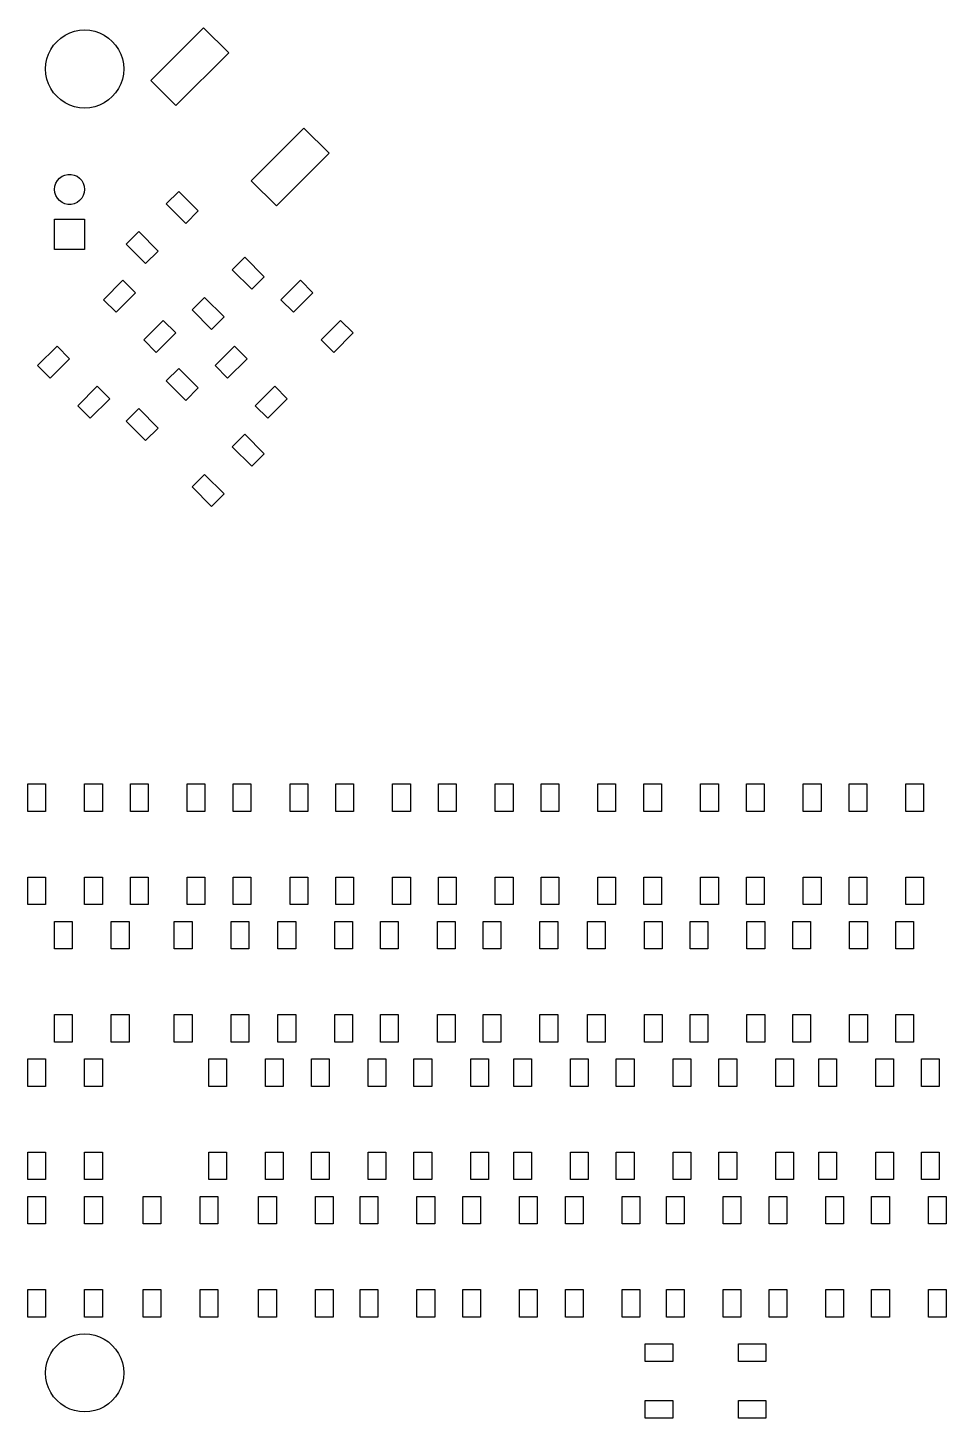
# Model space of a CAD drawing. Extents: x 1.42 to 5.39, y -5.49 to -2.41.
# Drawn here: x 1.423 to 3.46, y -5.492 to -2.407 of the extents above; entities that cross this region are included whole.
import ezdxf

# ---------------------------------------------------------------- set-up
doc = ezdxf.new("R2010")
doc.units = 0
doc.header["$MEASUREMENT"] = 0
doc.layers.add('BLACK', color=7, linetype='CONTINUOUS')

msp = doc.modelspace()

# ---------------------------------------------------------------- linework, layer by layer
at = {"layer": 'BLACK', "linetype": 'CONTINUOUS'}
for p, q in [((1.4805, -2.4453), (1.48797, -2.43679)), ((1.48797, -2.43679), (1.49649, -2.42932)), ((1.49649, -2.42932), (1.50591, -2.42302)), ((1.50591, -2.42302), (1.51607, -2.41801)), ((1.51607, -2.41801), (1.5268, -2.41437)), ((1.5268, -2.41437), (1.53791, -2.41216)), ((1.53791, -2.41216), (1.54921, -2.41142)), ((1.54921, -2.41142), (1.56052, -2.41216)), ((1.56052, -2.41216), (1.57163, -2.41437)), ((1.57163, -2.41437), (1.58236, -2.41801)), ((1.58236, -2.41801), (1.59252, -2.42302)), ((1.59252, -2.42302), (1.60194, -2.42932)), ((1.60194, -2.42932), (1.61046, -2.43679)), ((1.61046, -2.43679), (1.61793, -2.4453)), ((1.69604, -2.5236), (1.81297, -2.40667)), ((1.81297, -2.40667), (1.86865, -2.46235)), ((1.46555, -2.47561), (1.46919, -2.46489)), ((1.46919, -2.46489), (1.4742, -2.45472)), ((1.4742, -2.45472), (1.4805, -2.4453)), ((1.61793, -2.4453), (1.62422, -2.45472)), ((1.62422, -2.45472), (1.62923, -2.46489)), ((1.62923, -2.46489), (1.63288, -2.47561)), ((1.86865, -2.46235), (1.75172, -2.57928)), ((1.4626, -2.49803), (1.46334, -2.48673)), ((1.46334, -2.50934), (1.4626, -2.49803)), ((1.46334, -2.48673), (1.46555, -2.47561)), ((1.63288, -2.47561), (1.63509, -2.48673)), ((1.63509, -2.48673), (1.63583, -2.49803)), ((1.63583, -2.49803), (1.63509, -2.50934)), ((1.46555, -2.52045), (1.46334, -2.50934)), ((1.46919, -2.53118), (1.46555, -2.52045)), ((1.63288, -2.52045), (1.62923, -2.53118)), ((1.63509, -2.50934), (1.63288, -2.52045)), ((1.75172, -2.57928), (1.69604, -2.5236)), ((1.4742, -2.54134), (1.46919, -2.53118)), ((1.4805, -2.55076), (1.4742, -2.54134)), ((1.48797, -2.55928), (1.4805, -2.55076)), ((1.49649, -2.56675), (1.48797, -2.55928)), ((1.61046, -2.55928), (1.60194, -2.56675)), ((1.61793, -2.55076), (1.61046, -2.55928)), ((1.62422, -2.54134), (1.61793, -2.55076)), ((1.62923, -2.53118), (1.62422, -2.54134)), ((1.50591, -2.57304), (1.49649, -2.56675)), ((1.51607, -2.57805), (1.50591, -2.57304)), ((1.5268, -2.58169), (1.51607, -2.57805)), ((1.53791, -2.5839), (1.5268, -2.58169)), ((1.54921, -2.58465), (1.53791, -2.5839)), ((1.56052, -2.5839), (1.54921, -2.58465)), ((1.57163, -2.58169), (1.56052, -2.5839)), ((1.58236, -2.57805), (1.57163, -2.58169)), ((1.59252, -2.57304), (1.58236, -2.57805)), ((1.60194, -2.56675), (1.59252, -2.57304)), ((1.91876, -2.74631), (2.03568, -2.62939)), ((2.03568, -2.62939), (2.09136, -2.68506)), ((2.09136, -2.68506), (1.97443, -2.80199)), ((1.48518, -2.75155), (1.48867, -2.74549)), ((1.48867, -2.74549), (1.49336, -2.74029)), ((1.49336, -2.74029), (1.49902, -2.73618)), ((1.49902, -2.73618), (1.50541, -2.73333)), ((1.50541, -2.73333), (1.51225, -2.73188)), ((1.51225, -2.73188), (1.51925, -2.73188)), ((1.51925, -2.73188), (1.52609, -2.73333)), ((1.52609, -2.73333), (1.53248, -2.73618)), ((1.53248, -2.73618), (1.53814, -2.74029)), ((1.53814, -2.74029), (1.54282, -2.74549)), ((1.54282, -2.74549), (1.54632, -2.75155)), ((1.48228, -2.76516), (1.48301, -2.7582)), ((1.48301, -2.77212), (1.48228, -2.76516)), ((1.48301, -2.7582), (1.48518, -2.75155)), ((1.48518, -2.77877), (1.48301, -2.77212)), ((1.54632, -2.75155), (1.54848, -2.7582)), ((1.54848, -2.77212), (1.54632, -2.77877)), ((1.54848, -2.7582), (1.54921, -2.76516)), ((1.54921, -2.76516), (1.54848, -2.77212)), ((1.73035, -2.7976), (1.75819, -2.76976)), ((1.75819, -2.76976), (1.80134, -2.81291)), ((1.97443, -2.80199), (1.91876, -2.74631)), ((1.48867, -2.78483), (1.48518, -2.77877)), ((1.49336, -2.79003), (1.48867, -2.78483)), ((1.49902, -2.79414), (1.49336, -2.79003)), ((1.50541, -2.79698), (1.49902, -2.79414)), ((1.51225, -2.79844), (1.50541, -2.79698)), ((1.51925, -2.79844), (1.51225, -2.79844)), ((1.52609, -2.79698), (1.51925, -2.79844)), ((1.53248, -2.79414), (1.52609, -2.79698)), ((1.53814, -2.79003), (1.53248, -2.79414)), ((1.54282, -2.78483), (1.53814, -2.79003)), ((1.54632, -2.77877), (1.54282, -2.78483)), ((1.7735, -2.84075), (1.73035, -2.7976)), ((1.48228, -2.89862), (1.48228, -2.83169)), ((1.48228, -2.83169), (1.54921, -2.83169)), ((1.54921, -2.83169), (1.54921, -2.89862)), ((1.80134, -2.81291), (1.7735, -2.84075)), ((1.64127, -2.88669), (1.66911, -2.85885)), ((1.66911, -2.85885), (1.71226, -2.902)), ((1.54921, -2.89862), (1.48228, -2.89862)), ((1.68442, -2.92984), (1.64127, -2.88669)), ((1.71226, -2.902), (1.68442, -2.92984)), ((1.87651, -2.94376), (1.90434, -2.91592)), ((1.90434, -2.91592), (1.94749, -2.95907)), ((1.91966, -2.98691), (1.87651, -2.94376)), ((1.94749, -2.95907), (1.91966, -2.98691)), ((1.59105, -3.01012), (1.6342, -2.96697)), ((1.6342, -2.96697), (1.66203, -2.9948)), ((1.98466, -3.01012), (2.02781, -2.96697)), ((2.02781, -2.96697), (2.05565, -2.9948)), ((1.61888, -3.03795), (1.59105, -3.01012)), ((1.66203, -2.9948), (1.61888, -3.03795)), ((1.78742, -3.03284), (1.81526, -3.005)), ((1.81526, -3.005), (1.85841, -3.04815)), ((2.0125, -3.03795), (1.98466, -3.01012)), ((2.05565, -2.9948), (2.0125, -3.03795)), ((1.83057, -3.07599), (1.78742, -3.03284)), ((1.85841, -3.04815), (1.83057, -3.07599)), ((1.68013, -3.0992), (1.72328, -3.05605)), ((1.75112, -3.08389), (1.70797, -3.12704)), ((1.72328, -3.05605), (1.75112, -3.08389)), ((2.07375, -3.0992), (2.1169, -3.05605)), ((2.14474, -3.08389), (2.10159, -3.12704)), ((2.1169, -3.05605), (2.14474, -3.08389)), ((1.44489, -3.15627), (1.48804, -3.11312)), ((1.48804, -3.11312), (1.51588, -3.14096)), ((1.70797, -3.12704), (1.68013, -3.0992)), ((1.83851, -3.15627), (1.88166, -3.11312)), ((1.88166, -3.11312), (1.9095, -3.14096)), ((2.10159, -3.12704), (2.07375, -3.0992)), ((1.51588, -3.14096), (1.47273, -3.18411)), ((1.9095, -3.14096), (1.86635, -3.18411)), ((1.47273, -3.18411), (1.44489, -3.15627)), ((1.73035, -3.19036), (1.75819, -3.16252)), ((1.75819, -3.16252), (1.80134, -3.20567)), ((1.86635, -3.18411), (1.83851, -3.15627)), ((1.53398, -3.24535), (1.57713, -3.2022)), ((1.57713, -3.2022), (1.60497, -3.23004)), ((1.7735, -3.23351), (1.73035, -3.19036)), ((1.80134, -3.20567), (1.7735, -3.23351)), ((1.92759, -3.24535), (1.97074, -3.2022)), ((1.97074, -3.2022), (1.99858, -3.23004)), ((1.60497, -3.23004), (1.56182, -3.27319)), ((1.99858, -3.23004), (1.95543, -3.27319)), ((1.56182, -3.27319), (1.53398, -3.24535)), ((1.64127, -3.27944), (1.66911, -3.25161)), ((1.66911, -3.25161), (1.71226, -3.29476)), ((1.95543, -3.27319), (1.92759, -3.24535)), ((1.68442, -3.32259), (1.64127, -3.27944)), ((1.71226, -3.29476), (1.68442, -3.32259)), ((1.87651, -3.33651), (1.90434, -3.30867)), ((1.90434, -3.30867), (1.94749, -3.35182)), ((1.91966, -3.37966), (1.87651, -3.33651)), ((1.94749, -3.35182), (1.91966, -3.37966)), ((1.78742, -3.4256), (1.81526, -3.39776)), ((1.81526, -3.39776), (1.85841, -3.44091)), ((1.83057, -3.46875), (1.78742, -3.4256)), ((1.85841, -3.44091), (1.83057, -3.46875)), ((1.42323, -4.14567), (1.42323, -4.08465)), ((1.42323, -4.08465), (1.4626, -4.08465)), ((1.4626, -4.08465), (1.4626, -4.14567)), ((1.54921, -4.14567), (1.54921, -4.08465)), ((1.54921, -4.08465), (1.58858, -4.08465)), ((1.58858, -4.08465), (1.58858, -4.14567)), ((1.65079, -4.14567), (1.65079, -4.08465)), ((1.65079, -4.08465), (1.69016, -4.08465)), ((1.69016, -4.08465), (1.69016, -4.14567)), ((1.77677, -4.14567), (1.77677, -4.08465)), ((1.77677, -4.08465), (1.81614, -4.08465)), ((1.81614, -4.08465), (1.81614, -4.14567)), ((1.87874, -4.14567), (1.87874, -4.08465)), ((1.87874, -4.08465), (1.91811, -4.08465)), ((1.91811, -4.08465), (1.91811, -4.14567)), ((2.00472, -4.14567), (2.00472, -4.08465)), ((2.00472, -4.08465), (2.04409, -4.08465)), ((2.04409, -4.08465), (2.04409, -4.14567)), ((2.1063, -4.14567), (2.1063, -4.08465)), ((2.1063, -4.08465), (2.14567, -4.08465)), ((2.14567, -4.08465), (2.14567, -4.14567)), ((2.23228, -4.14567), (2.23228, -4.08465)), ((2.23228, -4.08465), (2.27165, -4.08465)), ((2.27165, -4.08465), (2.27165, -4.14567)), ((2.33386, -4.14567), (2.33386, -4.08465)), ((2.33386, -4.08465), (2.37323, -4.08465)), ((2.37323, -4.08465), (2.37323, -4.14567)), ((2.45984, -4.14567), (2.45984, -4.08465)), ((2.45984, -4.08465), (2.49921, -4.08465)), ((2.49921, -4.08465), (2.49921, -4.14567)), ((2.56142, -4.14567), (2.56142, -4.08465)), ((2.56142, -4.08465), (2.60079, -4.08465)), ((2.60079, -4.08465), (2.60079, -4.14567)), ((2.6874, -4.14567), (2.6874, -4.08465)), ((2.6874, -4.08465), (2.72677, -4.08465)), ((2.72677, -4.08465), (2.72677, -4.14567)), ((2.78937, -4.14567), (2.78937, -4.08465)), ((2.78937, -4.08465), (2.82874, -4.08465)), ((2.82874, -4.08465), (2.82874, -4.14567)), ((2.91535, -4.14567), (2.91535, -4.08465)), ((2.91535, -4.08465), (2.95472, -4.08465)), ((2.95472, -4.08465), (2.95472, -4.14567)), ((3.01693, -4.14567), (3.01693, -4.08465)), ((3.01693, -4.08465), (3.0563, -4.08465)), ((3.0563, -4.08465), (3.0563, -4.14567)), ((3.14291, -4.14567), (3.14291, -4.08465)), ((3.14291, -4.08465), (3.18228, -4.08465)), ((3.18228, -4.08465), (3.18228, -4.14567)), ((3.24449, -4.14567), (3.24449, -4.08465)), ((3.24449, -4.08465), (3.28386, -4.08465)), ((3.28386, -4.08465), (3.28386, -4.14567)), ((3.37047, -4.14567), (3.37047, -4.08465)), ((3.37047, -4.08465), (3.40984, -4.08465)), ((3.40984, -4.08465), (3.40984, -4.14567)), ((1.4626, -4.14567), (1.42323, -4.14567)), ((1.58858, -4.14567), (1.54921, -4.14567)), ((1.69016, -4.14567), (1.65079, -4.14567)), ((1.81614, -4.14567), (1.77677, -4.14567)), ((1.91811, -4.14567), (1.87874, -4.14567)), ((2.04409, -4.14567), (2.00472, -4.14567)), ((2.14567, -4.14567), (2.1063, -4.14567)), ((2.27165, -4.14567), (2.23228, -4.14567)), ((2.37323, -4.14567), (2.33386, -4.14567)), ((2.49921, -4.14567), (2.45984, -4.14567)), ((2.60079, -4.14567), (2.56142, -4.14567)), ((2.72677, -4.14567), (2.6874, -4.14567)), ((2.82874, -4.14567), (2.78937, -4.14567)), ((2.95472, -4.14567), (2.91535, -4.14567)), ((3.0563, -4.14567), (3.01693, -4.14567)), ((3.18228, -4.14567), (3.14291, -4.14567)), ((3.28386, -4.14567), (3.24449, -4.14567)), ((3.40984, -4.14567), (3.37047, -4.14567)), ((1.42323, -4.35236), (1.42323, -4.29134)), ((1.42323, -4.29134), (1.4626, -4.29134)), ((1.4626, -4.29134), (1.4626, -4.35236)), ((1.54921, -4.35236), (1.54921, -4.29134)), ((1.54921, -4.29134), (1.58858, -4.29134)), ((1.58858, -4.29134), (1.58858, -4.35236)), ((1.65079, -4.35236), (1.65079, -4.29134)), ((1.65079, -4.29134), (1.69016, -4.29134)), ((1.69016, -4.29134), (1.69016, -4.35236)), ((1.77677, -4.35236), (1.77677, -4.29134)), ((1.77677, -4.29134), (1.81614, -4.29134)), ((1.81614, -4.29134), (1.81614, -4.35236)), ((1.87874, -4.35236), (1.87874, -4.29134)), ((1.87874, -4.29134), (1.91811, -4.29134)), ((1.91811, -4.29134), (1.91811, -4.35236)), ((2.00472, -4.35236), (2.00472, -4.29134)), ((2.00472, -4.29134), (2.04409, -4.29134)), ((2.04409, -4.29134), (2.04409, -4.35236)), ((2.1063, -4.35236), (2.1063, -4.29134)), ((2.1063, -4.29134), (2.14567, -4.29134)), ((2.14567, -4.29134), (2.14567, -4.35236)), ((2.23228, -4.35236), (2.23228, -4.29134)), ((2.23228, -4.29134), (2.27165, -4.29134)), ((2.27165, -4.29134), (2.27165, -4.35236)), ((2.33386, -4.35236), (2.33386, -4.29134)), ((2.33386, -4.29134), (2.37323, -4.29134)), ((2.37323, -4.29134), (2.37323, -4.35236)), ((2.45984, -4.35236), (2.45984, -4.29134)), ((2.45984, -4.29134), (2.49921, -4.29134)), ((2.49921, -4.29134), (2.49921, -4.35236)), ((2.56142, -4.35236), (2.56142, -4.29134)), ((2.56142, -4.29134), (2.60079, -4.29134)), ((2.60079, -4.29134), (2.60079, -4.35236)), ((2.6874, -4.35236), (2.6874, -4.29134)), ((2.6874, -4.29134), (2.72677, -4.29134)), ((2.72677, -4.29134), (2.72677, -4.35236)), ((2.78937, -4.35236), (2.78937, -4.29134)), ((2.78937, -4.29134), (2.82874, -4.29134)), ((2.82874, -4.29134), (2.82874, -4.35236)), ((2.91535, -4.35236), (2.91535, -4.29134)), ((2.91535, -4.29134), (2.95472, -4.29134)), ((2.95472, -4.29134), (2.95472, -4.35236)), ((3.01693, -4.35236), (3.01693, -4.29134)), ((3.01693, -4.29134), (3.0563, -4.29134)), ((3.0563, -4.29134), (3.0563, -4.35236)), ((3.14291, -4.35236), (3.14291, -4.29134)), ((3.14291, -4.29134), (3.18228, -4.29134)), ((3.18228, -4.29134), (3.18228, -4.35236)), ((3.24449, -4.35236), (3.24449, -4.29134)), ((3.24449, -4.29134), (3.28386, -4.29134)), ((3.28386, -4.29134), (3.28386, -4.35236)), ((3.37047, -4.35236), (3.37047, -4.29134)), ((3.37047, -4.29134), (3.40984, -4.29134)), ((3.40984, -4.29134), (3.40984, -4.35236)), ((1.4626, -4.35236), (1.42323, -4.35236)), ((1.58858, -4.35236), (1.54921, -4.35236)), ((1.69016, -4.35236), (1.65079, -4.35236)), ((1.81614, -4.35236), (1.77677, -4.35236)), ((1.91811, -4.35236), (1.87874, -4.35236)), ((2.04409, -4.35236), (2.00472, -4.35236)), ((2.14567, -4.35236), (2.1063, -4.35236)), ((2.27165, -4.35236), (2.23228, -4.35236)), ((2.37323, -4.35236), (2.33386, -4.35236)), ((2.49921, -4.35236), (2.45984, -4.35236)), ((2.60079, -4.35236), (2.56142, -4.35236)), ((2.72677, -4.35236), (2.6874, -4.35236)), ((2.82874, -4.35236), (2.78937, -4.35236)), ((2.95472, -4.35236), (2.91535, -4.35236)), ((3.0563, -4.35236), (3.01693, -4.35236)), ((3.18228, -4.35236), (3.14291, -4.35236)), ((3.28386, -4.35236), (3.24449, -4.35236)), ((3.40984, -4.35236), (3.37047, -4.35236)), ((1.48228, -4.45079), (1.48228, -4.38976)), ((1.48228, -4.38976), (1.52165, -4.38976)), ((1.52165, -4.38976), (1.52165, -4.45079)), ((1.60827, -4.45079), (1.60827, -4.38976)), ((1.60827, -4.38976), (1.64764, -4.38976)), ((1.64764, -4.38976), (1.64764, -4.45079)), ((1.74803, -4.45079), (1.74803, -4.38976)), ((1.74803, -4.38976), (1.7874, -4.38976)), ((1.7874, -4.38976), (1.7874, -4.45079)), ((1.87402, -4.45079), (1.87402, -4.38976)), ((1.87402, -4.38976), (1.91339, -4.38976)), ((1.91339, -4.38976), (1.91339, -4.45079)), ((1.97795, -4.45079), (1.97795, -4.38976)), ((1.97795, -4.38976), (2.01732, -4.38976)), ((2.01732, -4.38976), (2.01732, -4.45079)), ((2.10394, -4.45079), (2.10394, -4.38976)), ((2.10394, -4.38976), (2.14331, -4.38976)), ((2.14331, -4.38976), (2.14331, -4.45079)), ((2.20551, -4.45079), (2.20551, -4.38976)), ((2.20551, -4.38976), (2.24488, -4.38976)), ((2.24488, -4.38976), (2.24488, -4.45079)), ((2.3315, -4.45079), (2.3315, -4.38976)), ((2.3315, -4.38976), (2.37087, -4.38976)), ((2.37087, -4.38976), (2.37087, -4.45079)), ((2.43307, -4.45079), (2.43307, -4.38976)), ((2.43307, -4.38976), (2.47244, -4.38976)), ((2.47244, -4.38976), (2.47244, -4.45079)), ((2.55906, -4.45079), (2.55906, -4.38976)), ((2.55906, -4.38976), (2.59843, -4.38976)), ((2.59843, -4.38976), (2.59843, -4.45079)), ((2.66457, -4.45079), (2.66457, -4.38976)), ((2.66457, -4.38976), (2.70394, -4.38976)), ((2.70394, -4.38976), (2.70394, -4.45079)), ((2.79055, -4.45079), (2.79055, -4.38976)), ((2.79055, -4.38976), (2.82992, -4.38976)), ((2.82992, -4.38976), (2.82992, -4.45079)), ((2.89213, -4.45079), (2.89213, -4.38976)), ((2.89213, -4.38976), (2.9315, -4.38976)), ((2.9315, -4.38976), (2.9315, -4.45079)), ((3.01811, -4.45079), (3.01811, -4.38976)), ((3.01811, -4.38976), (3.05748, -4.38976)), ((3.05748, -4.38976), (3.05748, -4.45079)), ((3.11969, -4.45079), (3.11969, -4.38976)), ((3.11969, -4.38976), (3.15906, -4.38976)), ((3.15906, -4.38976), (3.15906, -4.45079)), ((3.24567, -4.45079), (3.24567, -4.38976)), ((3.24567, -4.38976), (3.28504, -4.38976)), ((3.28504, -4.38976), (3.28504, -4.45079)), ((3.34823, -4.45079), (3.34823, -4.38976)), ((3.34823, -4.38976), (3.3876, -4.38976)), ((3.3876, -4.38976), (3.3876, -4.45079)), ((1.52165, -4.45079), (1.48228, -4.45079)), ((1.64764, -4.45079), (1.60827, -4.45079)), ((1.7874, -4.45079), (1.74803, -4.45079)), ((1.91339, -4.45079), (1.87402, -4.45079)), ((2.01732, -4.45079), (1.97795, -4.45079)), ((2.14331, -4.45079), (2.10394, -4.45079)), ((2.24488, -4.45079), (2.20551, -4.45079)), ((2.37087, -4.45079), (2.3315, -4.45079)), ((2.47244, -4.45079), (2.43307, -4.45079)), ((2.59843, -4.45079), (2.55906, -4.45079)), ((2.70394, -4.45079), (2.66457, -4.45079)), ((2.82992, -4.45079), (2.79055, -4.45079)), ((2.9315, -4.45079), (2.89213, -4.45079)), ((3.05748, -4.45079), (3.01811, -4.45079)), ((3.15906, -4.45079), (3.11969, -4.45079)), ((3.28504, -4.45079), (3.24567, -4.45079)), ((3.3876, -4.45079), (3.34823, -4.45079)), ((1.48228, -4.65748), (1.48228, -4.59646)), ((1.48228, -4.59646), (1.52165, -4.59646)), ((1.52165, -4.59646), (1.52165, -4.65748)), ((1.60827, -4.65748), (1.60827, -4.59646)), ((1.60827, -4.59646), (1.64764, -4.59646)), ((1.64764, -4.59646), (1.64764, -4.65748)), ((1.74803, -4.65748), (1.74803, -4.59646)), ((1.74803, -4.59646), (1.7874, -4.59646)), ((1.7874, -4.59646), (1.7874, -4.65748)), ((1.87402, -4.65748), (1.87402, -4.59646)), ((1.87402, -4.59646), (1.91339, -4.59646)), ((1.91339, -4.59646), (1.91339, -4.65748)), ((1.97795, -4.65748), (1.97795, -4.59646)), ((1.97795, -4.59646), (2.01732, -4.59646)), ((2.01732, -4.59646), (2.01732, -4.65748)), ((2.10394, -4.65748), (2.10394, -4.59646)), ((2.10394, -4.59646), (2.14331, -4.59646)), ((2.14331, -4.59646), (2.14331, -4.65748)), ((2.20551, -4.65748), (2.20551, -4.59646)), ((2.20551, -4.59646), (2.24488, -4.59646)), ((2.24488, -4.59646), (2.24488, -4.65748)), ((2.3315, -4.65748), (2.3315, -4.59646)), ((2.3315, -4.59646), (2.37087, -4.59646)), ((2.37087, -4.59646), (2.37087, -4.65748)), ((2.43307, -4.65748), (2.43307, -4.59646)), ((2.43307, -4.59646), (2.47244, -4.59646)), ((2.47244, -4.59646), (2.47244, -4.65748)), ((2.55906, -4.65748), (2.55906, -4.59646)), ((2.55906, -4.59646), (2.59843, -4.59646)), ((2.59843, -4.59646), (2.59843, -4.65748)), ((2.66457, -4.65748), (2.66457, -4.59646)), ((2.66457, -4.59646), (2.70394, -4.59646)), ((2.70394, -4.59646), (2.70394, -4.65748)), ((2.79055, -4.65748), (2.79055, -4.59646)), ((2.79055, -4.59646), (2.82992, -4.59646)), ((2.82992, -4.59646), (2.82992, -4.65748)), ((2.89213, -4.65748), (2.89213, -4.59646)), ((2.89213, -4.59646), (2.9315, -4.59646)), ((2.9315, -4.59646), (2.9315, -4.65748)), ((3.01811, -4.65748), (3.01811, -4.59646)), ((3.01811, -4.59646), (3.05748, -4.59646)), ((3.05748, -4.59646), (3.05748, -4.65748)), ((3.11969, -4.65748), (3.11969, -4.59646)), ((3.11969, -4.59646), (3.15906, -4.59646)), ((3.15906, -4.59646), (3.15906, -4.65748)), ((3.24567, -4.65748), (3.24567, -4.59646)), ((3.24567, -4.59646), (3.28504, -4.59646)), ((3.28504, -4.59646), (3.28504, -4.65748)), ((3.34823, -4.65748), (3.34823, -4.59646)), ((3.34823, -4.59646), (3.3876, -4.59646)), ((3.3876, -4.59646), (3.3876, -4.65748)), ((1.52165, -4.65748), (1.48228, -4.65748)), ((1.64764, -4.65748), (1.60827, -4.65748)), ((1.7874, -4.65748), (1.74803, -4.65748)), ((1.91339, -4.65748), (1.87402, -4.65748)), ((2.01732, -4.65748), (1.97795, -4.65748)), ((2.14331, -4.65748), (2.10394, -4.65748)), ((2.24488, -4.65748), (2.20551, -4.65748)), ((2.37087, -4.65748), (2.3315, -4.65748)), ((2.47244, -4.65748), (2.43307, -4.65748)), ((2.59843, -4.65748), (2.55906, -4.65748)), ((2.70394, -4.65748), (2.66457, -4.65748)), ((2.82992, -4.65748), (2.79055, -4.65748)), ((2.9315, -4.65748), (2.89213, -4.65748)), ((3.05748, -4.65748), (3.01811, -4.65748)), ((3.15906, -4.65748), (3.11969, -4.65748)), ((3.28504, -4.65748), (3.24567, -4.65748)), ((3.3876, -4.65748), (3.34823, -4.65748)), ((1.42323, -4.75591), (1.42323, -4.69488)), ((1.42323, -4.69488), (1.4626, -4.69488)), ((1.4626, -4.69488), (1.4626, -4.75591)), ((1.54921, -4.75591), (1.54921, -4.69488)), ((1.54921, -4.69488), (1.58858, -4.69488)), ((1.58858, -4.69488), (1.58858, -4.75591)), ((1.82441, -4.75591), (1.82441, -4.69488)), ((1.82441, -4.69488), (1.86378, -4.69488)), ((1.86378, -4.69488), (1.86378, -4.75591)), ((1.95039, -4.75591), (1.95039, -4.69488)), ((1.95039, -4.69488), (1.98976, -4.69488)), ((1.98976, -4.69488), (1.98976, -4.75591)), ((2.05197, -4.75591), (2.05197, -4.69488)), ((2.05197, -4.69488), (2.09134, -4.69488)), ((2.09134, -4.69488), (2.09134, -4.75591)), ((2.17795, -4.75591), (2.17795, -4.69488)), ((2.17795, -4.69488), (2.21732, -4.69488)), ((2.21732, -4.69488), (2.21732, -4.75591)), ((2.27953, -4.75591), (2.27953, -4.69488)), ((2.27953, -4.69488), (2.3189, -4.69488)), ((2.3189, -4.69488), (2.3189, -4.75591)), ((2.40551, -4.75591), (2.40551, -4.69488)), ((2.40551, -4.69488), (2.44488, -4.69488)), ((2.44488, -4.69488), (2.44488, -4.75591)), ((2.50079, -4.75591), (2.50079, -4.69488)), ((2.50079, -4.69488), (2.54016, -4.69488)), ((2.54016, -4.69488), (2.54016, -4.75591)), ((2.62677, -4.75591), (2.62677, -4.69488)), ((2.62677, -4.69488), (2.66614, -4.69488)), ((2.66614, -4.69488), (2.66614, -4.75591)), ((2.72835, -4.75591), (2.72835, -4.69488)), ((2.72835, -4.69488), (2.76772, -4.69488)), ((2.76772, -4.69488), (2.76772, -4.75591)), ((2.85433, -4.75591), (2.85433, -4.69488)), ((2.85433, -4.69488), (2.8937, -4.69488)), ((2.8937, -4.69488), (2.8937, -4.75591)), ((2.95591, -4.75591), (2.95591, -4.69488)), ((2.95591, -4.69488), (2.99528, -4.69488)), ((2.99528, -4.69488), (2.99528, -4.75591)), ((3.08189, -4.75591), (3.08189, -4.69488)), ((3.08189, -4.69488), (3.12126, -4.69488)), ((3.12126, -4.69488), (3.12126, -4.75591)), ((3.17756, -4.75591), (3.17756, -4.69488)), ((3.17756, -4.69488), (3.21693, -4.69488)), ((3.21693, -4.69488), (3.21693, -4.75591)), ((3.30354, -4.75591), (3.30354, -4.69488)), ((3.30354, -4.69488), (3.34291, -4.69488)), ((3.34291, -4.69488), (3.34291, -4.75591)), ((3.40512, -4.75591), (3.40512, -4.69488)), ((3.40512, -4.69488), (3.44449, -4.69488)), ((3.44449, -4.69488), (3.44449, -4.75591)), ((1.4626, -4.75591), (1.42323, -4.75591)), ((1.58858, -4.75591), (1.54921, -4.75591)), ((1.86378, -4.75591), (1.82441, -4.75591)), ((1.98976, -4.75591), (1.95039, -4.75591)), ((2.09134, -4.75591), (2.05197, -4.75591)), ((2.21732, -4.75591), (2.17795, -4.75591)), ((2.3189, -4.75591), (2.27953, -4.75591)), ((2.44488, -4.75591), (2.40551, -4.75591)), ((2.54016, -4.75591), (2.50079, -4.75591)), ((2.66614, -4.75591), (2.62677, -4.75591)), ((2.76772, -4.75591), (2.72835, -4.75591)), ((2.8937, -4.75591), (2.85433, -4.75591)), ((2.99528, -4.75591), (2.95591, -4.75591)), ((3.12126, -4.75591), (3.08189, -4.75591)), ((3.21693, -4.75591), (3.17756, -4.75591)), ((3.34291, -4.75591), (3.30354, -4.75591)), ((3.44449, -4.75591), (3.40512, -4.75591)), ((1.42323, -4.9626), (1.42323, -4.90157)), ((1.42323, -4.90157), (1.4626, -4.90157)), ((1.4626, -4.90157), (1.4626, -4.9626)), ((1.54921, -4.9626), (1.54921, -4.90157)), ((1.54921, -4.90157), (1.58858, -4.90157)), ((1.58858, -4.90157), (1.58858, -4.9626)), ((1.82441, -4.9626), (1.82441, -4.90157)), ((1.82441, -4.90157), (1.86378, -4.90157)), ((1.86378, -4.90157), (1.86378, -4.9626)), ((1.95039, -4.9626), (1.95039, -4.90157)), ((1.95039, -4.90157), (1.98976, -4.90157)), ((1.98976, -4.90157), (1.98976, -4.9626)), ((2.05197, -4.9626), (2.05197, -4.90157)), ((2.05197, -4.90157), (2.09134, -4.90157)), ((2.09134, -4.90157), (2.09134, -4.9626)), ((2.17795, -4.9626), (2.17795, -4.90157)), ((2.17795, -4.90157), (2.21732, -4.90157)), ((2.21732, -4.90157), (2.21732, -4.9626)), ((2.27953, -4.9626), (2.27953, -4.90157)), ((2.27953, -4.90157), (2.3189, -4.90157)), ((2.3189, -4.90157), (2.3189, -4.9626)), ((2.40551, -4.9626), (2.40551, -4.90157)), ((2.40551, -4.90157), (2.44488, -4.90157)), ((2.44488, -4.90157), (2.44488, -4.9626)), ((2.50079, -4.9626), (2.50079, -4.90157)), ((2.50079, -4.90157), (2.54016, -4.90157)), ((2.54016, -4.90157), (2.54016, -4.9626)), ((2.62677, -4.9626), (2.62677, -4.90157)), ((2.62677, -4.90157), (2.66614, -4.90157)), ((2.66614, -4.90157), (2.66614, -4.9626)), ((2.72835, -4.9626), (2.72835, -4.90157)), ((2.72835, -4.90157), (2.76772, -4.90157)), ((2.76772, -4.90157), (2.76772, -4.9626)), ((2.85433, -4.9626), (2.85433, -4.90157)), ((2.85433, -4.90157), (2.8937, -4.90157)), ((2.8937, -4.90157), (2.8937, -4.9626)), ((2.95591, -4.9626), (2.95591, -4.90157)), ((2.95591, -4.90157), (2.99528, -4.90157)), ((2.99528, -4.90157), (2.99528, -4.9626)), ((3.08189, -4.9626), (3.08189, -4.90157)), ((3.08189, -4.90157), (3.12126, -4.90157)), ((3.12126, -4.90157), (3.12126, -4.9626)), ((3.17756, -4.9626), (3.17756, -4.90157)), ((3.17756, -4.90157), (3.21693, -4.90157)), ((3.21693, -4.90157), (3.21693, -4.9626)), ((3.30354, -4.9626), (3.30354, -4.90157)), ((3.30354, -4.90157), (3.34291, -4.90157)), ((3.34291, -4.90157), (3.34291, -4.9626)), ((3.40512, -4.9626), (3.40512, -4.90157)), ((3.40512, -4.90157), (3.44449, -4.90157)), ((3.44449, -4.90157), (3.44449, -4.9626)), ((1.4626, -4.9626), (1.42323, -4.9626)), ((1.58858, -4.9626), (1.54921, -4.9626)), ((1.86378, -4.9626), (1.82441, -4.9626)), ((1.98976, -4.9626), (1.95039, -4.9626)), ((2.09134, -4.9626), (2.05197, -4.9626)), ((2.21732, -4.9626), (2.17795, -4.9626)), ((2.3189, -4.9626), (2.27953, -4.9626)), ((2.44488, -4.9626), (2.40551, -4.9626)), ((2.54016, -4.9626), (2.50079, -4.9626)), ((2.66614, -4.9626), (2.62677, -4.9626)), ((2.76772, -4.9626), (2.72835, -4.9626)), ((2.8937, -4.9626), (2.85433, -4.9626)), ((2.99528, -4.9626), (2.95591, -4.9626)), ((3.12126, -4.9626), (3.08189, -4.9626)), ((3.21693, -4.9626), (3.17756, -4.9626)), ((3.34291, -4.9626), (3.30354, -4.9626)), ((3.44449, -4.9626), (3.40512, -4.9626)), ((1.42323, -5.06102), (1.42323, -5)), ((1.42323, -5), (1.4626, -5)), ((1.4626, -5), (1.4626, -5.06102)), ((1.54921, -5.06102), (1.54921, -5)), ((1.54921, -5), (1.58858, -5)), ((1.58858, -5), (1.58858, -5.06102)), ((1.67913, -5.06102), (1.67913, -5)), ((1.67913, -5), (1.7185, -5)), ((1.7185, -5), (1.7185, -5.06102)), ((1.80512, -5.06102), (1.80512, -5)), ((1.80512, -5), (1.84449, -5)), ((1.84449, -5), (1.84449, -5.06102)), ((1.93504, -5.06102), (1.93504, -5)), ((1.93504, -5), (1.97441, -5)), ((1.97441, -5), (1.97441, -5.06102)), ((2.06102, -5.06102), (2.06102, -5)), ((2.06102, -5), (2.10039, -5)), ((2.10039, -5), (2.10039, -5.06102)), ((2.16024, -5.06102), (2.16024, -5)), ((2.16024, -5), (2.19961, -5)), ((2.19961, -5), (2.19961, -5.06102)), ((2.28622, -5.06102), (2.28622, -5)), ((2.28622, -5), (2.32559, -5)), ((2.32559, -5), (2.32559, -5.06102)), ((2.3878, -5.06102), (2.3878, -5)), ((2.3878, -5), (2.42717, -5)), ((2.42717, -5), (2.42717, -5.06102)), ((2.51378, -5.06102), (2.51378, -5)), ((2.51378, -5), (2.55315, -5)), ((2.55315, -5), (2.55315, -5.06102)), ((2.61535, -5.06102), (2.61535, -5)), ((2.61535, -5), (2.65472, -5)), ((2.65472, -5), (2.65472, -5.06102)), ((2.74134, -5.06102), (2.74134, -5)), ((2.74134, -5), (2.78071, -5)), ((2.78071, -5), (2.78071, -5.06102)), ((2.83937, -5.06102), (2.83937, -5)), ((2.83937, -5), (2.87874, -5)), ((2.87874, -5), (2.87874, -5.06102)), ((2.96535, -5.06102), (2.96535, -5)), ((2.96535, -5), (3.00472, -5)), ((3.00472, -5), (3.00472, -5.06102)), ((3.06693, -5.06102), (3.06693, -5)), ((3.06693, -5), (3.1063, -5)), ((3.1063, -5), (3.1063, -5.06102)), ((3.19291, -5.06102), (3.19291, -5)), ((3.19291, -5), (3.23228, -5)), ((3.23228, -5), (3.23228, -5.06102)), ((3.29449, -5.06102), (3.29449, -5)), ((3.29449, -5), (3.33386, -5)), ((3.33386, -5), (3.33386, -5.06102)), ((3.42047, -5.06102), (3.42047, -5)), ((3.42047, -5), (3.45984, -5)), ((3.45984, -5), (3.45984, -5.06102)), ((1.4626, -5.06102), (1.42323, -5.06102)), ((1.58858, -5.06102), (1.54921, -5.06102)), ((1.7185, -5.06102), (1.67913, -5.06102)), ((1.84449, -5.06102), (1.80512, -5.06102)), ((1.97441, -5.06102), (1.93504, -5.06102)), ((2.10039, -5.06102), (2.06102, -5.06102)), ((2.19961, -5.06102), (2.16024, -5.06102)), ((2.32559, -5.06102), (2.28622, -5.06102)), ((2.42717, -5.06102), (2.3878, -5.06102)), ((2.55315, -5.06102), (2.51378, -5.06102)), ((2.65472, -5.06102), (2.61535, -5.06102)), ((2.78071, -5.06102), (2.74134, -5.06102)), ((2.87874, -5.06102), (2.83937, -5.06102)), ((3.00472, -5.06102), (2.96535, -5.06102)), ((3.1063, -5.06102), (3.06693, -5.06102)), ((3.23228, -5.06102), (3.19291, -5.06102)), ((3.33386, -5.06102), (3.29449, -5.06102)), ((3.45984, -5.06102), (3.42047, -5.06102)), ((1.42323, -5.26772), (1.42323, -5.20669)), ((1.42323, -5.20669), (1.4626, -5.20669)), ((1.4626, -5.20669), (1.4626, -5.26772)), ((1.54921, -5.26772), (1.54921, -5.20669)), ((1.54921, -5.20669), (1.58858, -5.20669)), ((1.58858, -5.20669), (1.58858, -5.26772)), ((1.67913, -5.26772), (1.67913, -5.20669)), ((1.67913, -5.20669), (1.7185, -5.20669)), ((1.7185, -5.20669), (1.7185, -5.26772)), ((1.80512, -5.26772), (1.80512, -5.20669)), ((1.80512, -5.20669), (1.84449, -5.20669)), ((1.84449, -5.20669), (1.84449, -5.26772)), ((1.93504, -5.26772), (1.93504, -5.20669)), ((1.93504, -5.20669), (1.97441, -5.20669)), ((1.97441, -5.20669), (1.97441, -5.26772)), ((2.06102, -5.26772), (2.06102, -5.20669)), ((2.06102, -5.20669), (2.10039, -5.20669)), ((2.10039, -5.20669), (2.10039, -5.26772)), ((2.16024, -5.26772), (2.16024, -5.20669)), ((2.16024, -5.20669), (2.19961, -5.20669)), ((2.19961, -5.20669), (2.19961, -5.26772)), ((2.28622, -5.26772), (2.28622, -5.20669)), ((2.28622, -5.20669), (2.32559, -5.20669)), ((2.32559, -5.20669), (2.32559, -5.26772)), ((2.3878, -5.26772), (2.3878, -5.20669)), ((2.3878, -5.20669), (2.42717, -5.20669)), ((2.42717, -5.20669), (2.42717, -5.26772)), ((2.51378, -5.26772), (2.51378, -5.20669)), ((2.51378, -5.20669), (2.55315, -5.20669)), ((2.55315, -5.20669), (2.55315, -5.26772)), ((2.61535, -5.26772), (2.61535, -5.20669)), ((2.61535, -5.20669), (2.65472, -5.20669)), ((2.65472, -5.20669), (2.65472, -5.26772)), ((2.74134, -5.26772), (2.74134, -5.20669)), ((2.74134, -5.20669), (2.78071, -5.20669)), ((2.78071, -5.20669), (2.78071, -5.26772)), ((2.83937, -5.26772), (2.83937, -5.20669)), ((2.83937, -5.20669), (2.87874, -5.20669)), ((2.87874, -5.20669), (2.87874, -5.26772)), ((2.96535, -5.26772), (2.96535, -5.20669)), ((2.96535, -5.20669), (3.00472, -5.20669)), ((3.00472, -5.20669), (3.00472, -5.26772)), ((3.06693, -5.26772), (3.06693, -5.20669)), ((3.06693, -5.20669), (3.1063, -5.20669)), ((3.1063, -5.20669), (3.1063, -5.26772)), ((3.19291, -5.26772), (3.19291, -5.20669)), ((3.19291, -5.20669), (3.23228, -5.20669)), ((3.23228, -5.20669), (3.23228, -5.26772)), ((3.29449, -5.26772), (3.29449, -5.20669)), ((3.29449, -5.20669), (3.33386, -5.20669)), ((3.33386, -5.20669), (3.33386, -5.26772)), ((3.42047, -5.26772), (3.42047, -5.20669)), ((3.42047, -5.20669), (3.45984, -5.20669)), ((3.45984, -5.20669), (3.45984, -5.26772)), ((1.4626, -5.26772), (1.42323, -5.26772)), ((1.58858, -5.26772), (1.54921, -5.26772)), ((1.7185, -5.26772), (1.67913, -5.26772)), ((1.84449, -5.26772), (1.80512, -5.26772)), ((1.97441, -5.26772), (1.93504, -5.26772)), ((2.10039, -5.26772), (2.06102, -5.26772)), ((2.19961, -5.26772), (2.16024, -5.26772)), ((2.32559, -5.26772), (2.28622, -5.26772)), ((2.42717, -5.26772), (2.3878, -5.26772)), ((2.55315, -5.26772), (2.51378, -5.26772)), ((2.65472, -5.26772), (2.61535, -5.26772)), ((2.78071, -5.26772), (2.74134, -5.26772)), ((2.87874, -5.26772), (2.83937, -5.26772)), ((3.00472, -5.26772), (2.96535, -5.26772)), ((3.1063, -5.26772), (3.06693, -5.26772)), ((3.23228, -5.26772), (3.19291, -5.26772)), ((3.33386, -5.26772), (3.29449, -5.26772)), ((3.45984, -5.26772), (3.42047, -5.26772)), ((1.5268, -5.30807), (1.53791, -5.30586)), ((1.53791, -5.30586), (1.54921, -5.30512)), ((1.54921, -5.30512), (1.56052, -5.30586)), ((1.56052, -5.30586), (1.57163, -5.30807)), ((1.4805, -5.339), (1.48797, -5.33049)), ((1.48797, -5.33049), (1.49649, -5.32302)), ((1.49649, -5.32302), (1.50591, -5.31672)), ((1.50591, -5.31672), (1.51607, -5.31171)), ((1.51607, -5.31171), (1.5268, -5.30807)), ((1.57163, -5.30807), (1.58236, -5.31171)), ((1.58236, -5.31171), (1.59252, -5.31672)), ((1.59252, -5.31672), (1.60194, -5.32302)), ((1.60194, -5.32302), (1.61046, -5.33049)), ((1.61046, -5.33049), (1.61793, -5.339)), ((2.79252, -5.36614), (2.79252, -5.32677)), ((2.79252, -5.32677), (2.85354, -5.32677)), ((2.85354, -5.32677), (2.85354, -5.36614)), ((2.99921, -5.36614), (2.99921, -5.32677)), ((2.99921, -5.32677), (3.06024, -5.32677)), ((3.06024, -5.32677), (3.06024, -5.36614)), ((1.46555, -5.36931), (1.46919, -5.35859)), ((1.46919, -5.35859), (1.4742, -5.34843)), ((1.4742, -5.34843), (1.4805, -5.339)), ((1.61793, -5.339), (1.62422, -5.34843)), ((1.62422, -5.34843), (1.62923, -5.35859)), ((1.62923, -5.35859), (1.63288, -5.36931)), ((2.85354, -5.36614), (2.79252, -5.36614)), ((3.06024, -5.36614), (2.99921, -5.36614)), ((1.4626, -5.39173), (1.46334, -5.38043)), ((1.46334, -5.40304), (1.4626, -5.39173)), ((1.46334, -5.38043), (1.46555, -5.36931)), ((1.63288, -5.36931), (1.63509, -5.38043)), ((1.63509, -5.38043), (1.63583, -5.39173)), ((1.63583, -5.39173), (1.63509, -5.40304)), ((1.46555, -5.41415), (1.46334, -5.40304)), ((1.46919, -5.42488), (1.46555, -5.41415)), ((1.4742, -5.43504), (1.46919, -5.42488)), ((1.62923, -5.42488), (1.62422, -5.43504)), ((1.63288, -5.41415), (1.62923, -5.42488)), ((1.63509, -5.40304), (1.63288, -5.41415)), ((1.4805, -5.44446), (1.4742, -5.43504)), ((1.48797, -5.45298), (1.4805, -5.44446)), ((1.49649, -5.46045), (1.48797, -5.45298)), ((1.50591, -5.46674), (1.49649, -5.46045)), ((1.60194, -5.46045), (1.59252, -5.46674)), ((1.61046, -5.45298), (1.60194, -5.46045)), ((1.61793, -5.44446), (1.61046, -5.45298)), ((1.62422, -5.43504), (1.61793, -5.44446)), ((2.79252, -5.49213), (2.79252, -5.45276)), ((2.79252, -5.45276), (2.85354, -5.45276)), ((2.85354, -5.45276), (2.85354, -5.49213)), ((2.99921, -5.49213), (2.99921, -5.45276)), ((2.99921, -5.45276), (3.06024, -5.45276)), ((3.06024, -5.45276), (3.06024, -5.49213)), ((1.51607, -5.47175), (1.50591, -5.46674)), ((1.5268, -5.4754), (1.51607, -5.47175)), ((1.53791, -5.47761), (1.5268, -5.4754)), ((1.54921, -5.47835), (1.53791, -5.47761)), ((1.56052, -5.47761), (1.54921, -5.47835)), ((1.57163, -5.4754), (1.56052, -5.47761)), ((1.58236, -5.47175), (1.57163, -5.4754)), ((1.59252, -5.46674), (1.58236, -5.47175)), ((2.85354, -5.49213), (2.79252, -5.49213)), ((3.06024, -5.49213), (2.99921, -5.49213))]:
    msp.add_line(p, q, dxfattribs=at)

doc.saveas('drawing.dxf')
